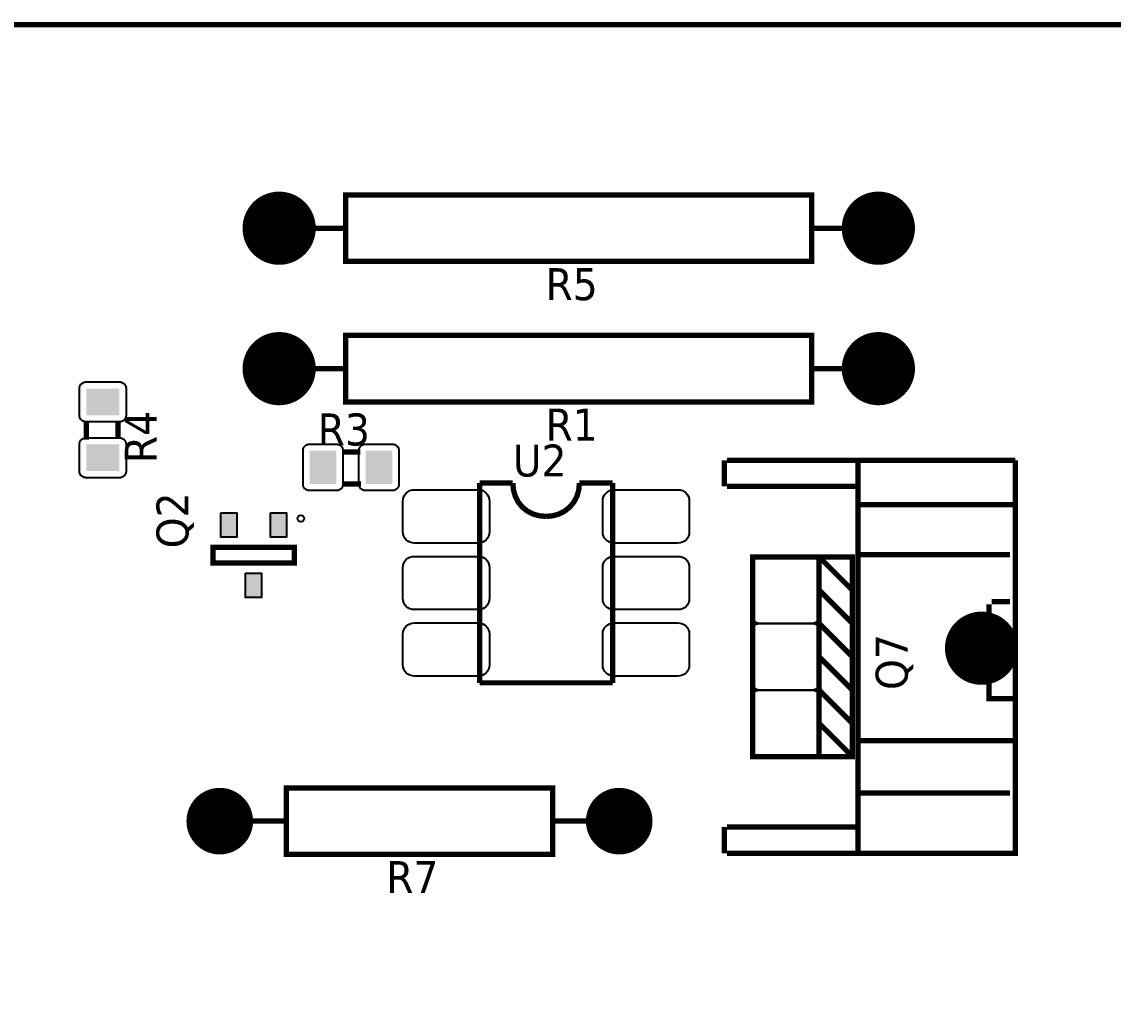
# Model space of a CAD drawing. Header units: millimetres. Extents: x 123.5 to 144.3, y 105.4 to 121.6.
# Drawn here: x 127.706 to 130.657, y 113.697 to 116.348 of the extents above; entities that cross this region are included whole.
import ezdxf

# ---------------------------------------------------------------- set-up
doc = ezdxf.new("R2010")
doc.units = ezdxf.units.MM
doc.layers.add('DESC', color=250, linetype='Continuous')
doc.styles.get("Standard").update_dxf_attribs({"font": 'tahoma.ttf'})

# ---------------------------------------------------------------- blocks, each defined once
blk = doc.blocks.new('RPAD')
blk.add_trace([(-0.5, -0.5), (-0.5, 0.5), (0.5, -0.5), (0.5, 0.5)])
blk = doc.blocks.new('EPAD')
at = {"const_width": 0.5}
blk.add_lwpolyline([(-0.25, 0, 1), (0.25, 0, 1)], format="xyb", close=True, dxfattribs=at)
blk = doc.blocks.new('PuenteH')
for points, const_width in [([(129.5616, 112.228), (137.6285, 112.228), (137.6285, 116.1374), (129.5616, 116.1374), (129.5616, 112.228)], 0.008), ([(129.5616, 112.228), (137.6285, 112.228), (137.6285, 116.1374), (129.5616, 116.1374), (129.5616, 112.228)], 0.008), ([(129.5616, 112.228), (137.6285, 112.228), (137.6285, 116.1374), (129.5616, 116.1374), (129.5616, 112.228)], 0.008), ([(131.9776, 115.7814), (132.6776, 115.7814), (132.6776, 115.8814), (131.9776, 115.8814), (131.9776, 115.7814)], 0.008), ([(131.9776, 115.7814), (132.6776, 115.7814), (132.6776, 115.8814), (131.9776, 115.8814), (131.9776, 115.7814)], 0.008), ([(131.9776, 115.7814), (132.6776, 115.7814), (132.6776, 115.8814), (131.9776, 115.8814), (131.9776, 115.7814)], 0.008), ([(131.9276, 115.8314), (131.9776, 115.8314)], 0.008), ([(131.9276, 115.8314), (131.9776, 115.8314)], 0.008), ([(131.9276, 115.8314), (131.9776, 115.8314)], 0.008), ([(132.7276, 115.8314), (132.6776, 115.8314)], 0.008), ([(132.7276, 115.8314), (132.6776, 115.8314)], 0.008), ([(132.7276, 115.8314), (132.6776, 115.8314)], 0.008), ([(131.9776, 115.5704), (132.6776, 115.5704), (132.6776, 115.6704), (131.9776, 115.6704), (131.9776, 115.5704)], 0.008), ([(131.9776, 115.5704), (132.6776, 115.5704), (132.6776, 115.6704), (131.9776, 115.6704), (131.9776, 115.5704)], 0.008), ([(131.9776, 115.5704), (132.6776, 115.5704), (132.6776, 115.6704), (131.9776, 115.6704), (131.9776, 115.5704)], 0.008), ([(131.9276, 115.6204), (131.9776, 115.6204)], 0.008), ([(131.9276, 115.6204), (131.9776, 115.6204)], 0.008), ([(131.9276, 115.6204), (131.9776, 115.6204)], 0.008), ([(132.7276, 115.6204), (132.6776, 115.6204)], 0.008), ([(132.7276, 115.6204), (132.6776, 115.6204)], 0.008), ([(132.7276, 115.6204), (132.6776, 115.6204)], 0.008), ([(131.5878, 115.5415), (131.5878, 115.5135)], 0.008), ([(131.5878, 115.5415), (131.5878, 115.5135)], 0.008), ([(131.5878, 115.5415), (131.5878, 115.5135)], 0.008), ([(131.6358, 115.5415), (131.6358, 115.5145)], 0.008), ([(131.6358, 115.5415), (131.6358, 115.5145)], 0.008), ([(131.6358, 115.5415), (131.6358, 115.5145)], 0.008), ([(131.9725, 115.4951), (131.9995, 115.4951)], 0.008), ([(131.9725, 115.4951), (131.9995, 115.4951)], 0.008), ([(131.9725, 115.4951), (131.9995, 115.4951)], 0.008), ([(132.5461, 115.4829), (132.5461, 115.4435)], 0.008), ([(132.5461, 115.4829), (132.5461, 115.4435)], 0.008), ([(132.5461, 115.4829), (132.5461, 115.4435)], 0.008), ([(132.9831, 115.4829), (132.5501, 115.4829)], 0.008), ([(132.9831, 115.4829), (132.9831, 114.8923), (132.5501, 114.8923)], 0.008), ([(132.9831, 115.4829), (132.5501, 115.4829)], 0.008), ([(132.9831, 115.4829), (132.9831, 114.8923), (132.5501, 114.8923)], 0.008), ([(132.9831, 115.4829), (132.5501, 115.4829)], 0.008), ([(132.9831, 115.4829), (132.9831, 114.8923), (132.5501, 114.8923)], 0.008), ([(132.7469, 115.4829), (132.7469, 114.8962)], 0.008), ([(132.7469, 115.4829), (132.7469, 114.8962)], 0.008), ([(132.7469, 115.4829), (132.7469, 114.8962)], 0.008), ([(131.9725, 115.4471), (132.0005, 115.4471)], 0.008), ([(131.9725, 115.4471), (132.0005, 115.4471)], 0.008), ([(131.9725, 115.4471), (132.0005, 115.4471)], 0.008), ([(132.1786, 115.4484), (132.2286, 115.4484)], 0.008), ([(132.1786, 115.4484), (132.1786, 115.1484)], 0.008), ([(132.1786, 115.4484), (132.2286, 115.4484)], 0.008), ([(132.1786, 115.4484), (132.1786, 115.1484)], 0.008), ([(132.1786, 115.4484), (132.2286, 115.4484)], 0.008), ([(132.1786, 115.4484), (132.1786, 115.1484)], 0.008), ([(132.2786, 115.3984), (132.2682, 115.3994), (132.2586, 115.4021), (132.2501, 115.4066), (132.2428, 115.4125), (132.2368, 115.4198), (132.2324, 115.4284), (132.2296, 115.4379), (132.2286, 115.4484)], 0.008), ([(132.2786, 115.3984), (132.2682, 115.3994), (132.2586, 115.4021), (132.2501, 115.4066), (132.2428, 115.4125), (132.2368, 115.4198), (132.2324, 115.4284), (132.2296, 115.4379), (132.2286, 115.4484)], 0.008), ([(132.2786, 115.3984), (132.2682, 115.3994), (132.2586, 115.4021), (132.2501, 115.4066), (132.2428, 115.4125), (132.2368, 115.4198), (132.2324, 115.4284), (132.2296, 115.4379), (132.2286, 115.4484)], 0.008), ([(132.2786, 115.3984), (132.2888, 115.3994), (132.2983, 115.4021), (132.3068, 115.4066), (132.3141, 115.4125), (132.3202, 115.4198), (132.3248, 115.4284), (132.3276, 115.4379), (132.3286, 115.4484)], 0.008), ([(132.2786, 115.3984), (132.2888, 115.3994), (132.2983, 115.4021), (132.3068, 115.4066), (132.3141, 115.4125), (132.3202, 115.4198), (132.3248, 115.4284), (132.3276, 115.4379), (132.3286, 115.4484)], 0.008), ([(132.2786, 115.3984), (132.2888, 115.3994), (132.2983, 115.4021), (132.3068, 115.4066), (132.3141, 115.4125), (132.3202, 115.4198), (132.3248, 115.4284), (132.3276, 115.4379), (132.3286, 115.4484)], 0.008), ([(132.3286, 115.4484), (132.3786, 115.4484)], 0.008), ([(132.3286, 115.4484), (132.3786, 115.4484)], 0.008), ([(132.3286, 115.4484), (132.3786, 115.4484)], 0.008), ([(132.3786, 115.4484), (132.3786, 115.1484)], 0.008), ([(132.3786, 115.4484), (132.3786, 115.1484)], 0.008), ([(132.3786, 115.4484), (132.3786, 115.1484)], 0.008), ([(132.5501, 115.4435), (132.7469, 115.4435)], 0.008), ([(132.5501, 115.4435), (132.7469, 115.4435)], 0.008), ([(132.5501, 115.4435), (132.7469, 115.4435)], 0.008), ([(132.9792, 115.4159), (132.7509, 115.4159)], 0.008), ([(132.9792, 115.4159), (132.7509, 115.4159)], 0.008), ([(132.9792, 115.4159), (132.7509, 115.4159)], 0.008), ([(131.7782, 115.352), (131.7782, 115.3284), (131.9003, 115.3284), (131.9003, 115.352), (131.7782, 115.352)], 0.00787), ([(131.7782, 115.352), (131.7782, 115.3284), (131.9003, 115.3284), (131.9003, 115.352), (131.7782, 115.352)], 0.00787), ([(131.7782, 115.352), (131.7782, 115.3284), (131.9003, 115.3284), (131.9003, 115.352), (131.7782, 115.352)], 0.00787), ([(132.5886, 115.0376), (132.6886, 115.0376), (132.6886, 115.3376), (132.5886, 115.3376), (132.5886, 115.0376)], 0.008), ([(132.5886, 115.0376), (132.6886, 115.0376), (132.6886, 115.3376), (132.5886, 115.3376), (132.5886, 115.0376)], 0.008), ([(132.5886, 115.0376), (132.6886, 115.0376), (132.6886, 115.3376), (132.5886, 115.3376), (132.5886, 115.0376)], 0.008), ([(132.6886, 115.3376), (132.7386, 115.3376), (132.7386, 115.0376), (132.6886, 115.0376)], 0.008), ([(132.6886, 115.3376), (132.7386, 115.2876)], 0.008), ([(132.6886, 115.3376), (132.7386, 115.3376), (132.7386, 115.0376), (132.6886, 115.0376)], 0.008), ([(132.6886, 115.3376), (132.7386, 115.2876)], 0.008), ([(132.6886, 115.3376), (132.7386, 115.3376), (132.7386, 115.0376), (132.6886, 115.0376)], 0.008), ([(132.6886, 115.3376), (132.7386, 115.2876)], 0.008), ([(132.9753, 115.3411), (132.7469, 115.3411)], 0.008), ([(132.9753, 115.3411), (132.7469, 115.3411)], 0.008), ([(132.9753, 115.3411), (132.7469, 115.3411)], 0.008), ([(132.6886, 115.2876), (132.7386, 115.2376)], 0.008), ([(132.6886, 115.2876), (132.7386, 115.2376)], 0.008), ([(132.6886, 115.2876), (132.7386, 115.2376)], 0.008), ([(132.9438, 115.2663), (132.9438, 115.2309), (132.9005, 115.2309), (132.9005, 115.1679), (132.9398, 115.1679), (132.9438, 115.1679), (132.9438, 115.1246)], 0.008), ([(132.9438, 115.2663), (132.9438, 115.2309), (132.9005, 115.2309), (132.9005, 115.1679), (132.9398, 115.1679), (132.9438, 115.1679), (132.9438, 115.1246)], 0.008), ([(132.9438, 115.2663), (132.9438, 115.2309), (132.9005, 115.2309), (132.9005, 115.1679), (132.9398, 115.1679), (132.9438, 115.1679), (132.9438, 115.1246)], 0.008), ([(132.9753, 115.2703), (132.9477, 115.2703)], 0.008), ([(132.9753, 115.2703), (132.9477, 115.2703)], 0.008), ([(132.9753, 115.2703), (132.9477, 115.2703)], 0.008), ([(132.6886, 115.2376), (132.7386, 115.1876)], 0.008), ([(132.6886, 115.2376), (132.7386, 115.1876)], 0.008), ([(132.6886, 115.2376), (132.7386, 115.1876)], 0.008), ([(132.6886, 115.1876), (132.7386, 115.1376)], 0.008), ([(132.6886, 115.1876), (132.7386, 115.1376)], 0.008), ([(132.6886, 115.1876), (132.7386, 115.1376)], 0.008), ([(132.1786, 115.1484), (132.3786, 115.1484)], 0.008), ([(132.1786, 115.1484), (132.3786, 115.1484)], 0.008), ([(132.1786, 115.1484), (132.3786, 115.1484)], 0.008), ([(132.6886, 115.1376), (132.7386, 115.0876)], 0.008), ([(132.6886, 115.1376), (132.7386, 115.0876)], 0.008), ([(132.6886, 115.1376), (132.7386, 115.0876)], 0.008), ([(132.9398, 115.1246), (132.9792, 115.1246)], 0.008), ([(132.9398, 115.1246), (132.9792, 115.1246)], 0.008), ([(132.9398, 115.1246), (132.9792, 115.1246)], 0.008), ([(132.6886, 115.0876), (132.7386, 115.0376)], 0.008), ([(132.6886, 115.0876), (132.7386, 115.0376)], 0.008), ([(132.6886, 115.0876), (132.7386, 115.0376)], 0.008), ([(132.9792, 115.0616), (132.7469, 115.0616)], 0.008), ([(132.9792, 115.0616), (132.7469, 115.0616)], 0.008), ([(132.9792, 115.0616), (132.7469, 115.0616)], 0.008), ([(131.8884, 114.8906), (132.2884, 114.8906), (132.2884, 114.9906), (131.8884, 114.9906), (131.8884, 114.8906)], 0.008), ([(131.8884, 114.8906), (132.2884, 114.8906), (132.2884, 114.9906), (131.8884, 114.9906), (131.8884, 114.8906)], 0.008), ([(131.8884, 114.8906), (132.2884, 114.8906), (132.2884, 114.9906), (131.8884, 114.9906), (131.8884, 114.8906)], 0.008), ([(132.9753, 114.9829), (132.7469, 114.9829)], 0.008), ([(132.9753, 114.9829), (132.7469, 114.9829)], 0.008), ([(132.9753, 114.9829), (132.7469, 114.9829)], 0.008), ([(131.8884, 114.9406), (131.8384, 114.9406)], 0.008), ([(131.8884, 114.9406), (131.8384, 114.9406)], 0.008), ([(131.8884, 114.9406), (131.8384, 114.9406)], 0.008), ([(132.3384, 114.9406), (132.2884, 114.9406)], 0.008), ([(132.3384, 114.9406), (132.2884, 114.9406)], 0.008), ([(132.3384, 114.9406), (132.2884, 114.9406)], 0.008), ([(132.5461, 114.9317), (132.5461, 114.8923)], 0.008), ([(132.5461, 114.9317), (132.5461, 114.8923)], 0.008), ([(132.5461, 114.9317), (132.5461, 114.8923)], 0.008), ([(132.5501, 114.9317), (132.7469, 114.9317)], 0.008), ([(132.5501, 114.9317), (132.7469, 114.9317)], 0.008), ([(132.5501, 114.9317), (132.7469, 114.9317)], 0.008)]:
    blk.add_lwpolyline(points, dxfattribs=dict(const_width=const_width))
for points in [[(131.6478, 115.5905), (131.6478, 115.5505), (131.6477, 115.5495), (131.6476, 115.5485), (131.6473, 115.5475), (131.647, 115.5466), (131.6466, 115.5457), (131.6461, 115.5449), (131.6455, 115.5441), (131.6449, 115.5434), (131.6442, 115.5428), (131.6434, 115.5422), (131.6426, 115.5417), (131.6417, 115.5413), (131.6408, 115.541), (131.6398, 115.5407), (131.6388, 115.5406), (131.6378, 115.5405), (131.5878, 115.5405), (131.5867, 115.5406), (131.5857, 115.5407), (131.5848, 115.541), (131.5838, 115.5413), (131.583, 115.5417), (131.5821, 115.5422), (131.5814, 115.5428), (131.5807, 115.5434), (131.58, 115.5441), (131.5795, 115.5449), (131.579, 115.5457), (131.5785, 115.5466), (131.5782, 115.5475), (131.578, 115.5485), (131.5778, 115.5495), (131.5778, 115.5505), (131.5778, 115.5905), (131.5778, 115.5916), (131.578, 115.5926), (131.5782, 115.5935), (131.5785, 115.5945), (131.579, 115.5953), (131.5795, 115.5962), (131.58, 115.5969), (131.5807, 115.5976), (131.5814, 115.5983), (131.5821, 115.5988), (131.583, 115.5993), (131.5838, 115.5997), (131.5848, 115.6001), (131.5857, 115.6003), (131.5867, 115.6005), (131.5878, 115.6005), (131.6378, 115.6005), (131.6388, 115.6005), (131.6398, 115.6003), (131.6408, 115.6001), (131.6417, 115.5997), (131.6426, 115.5993), (131.6434, 115.5988), (131.6442, 115.5983), (131.6449, 115.5976), (131.6455, 115.5969), (131.6461, 115.5962), (131.6466, 115.5953), (131.647, 115.5945), (131.6473, 115.5935), (131.6476, 115.5926), (131.6477, 115.5916), (131.6478, 115.5905)], [(131.6478, 115.5065), (131.6478, 115.4665), (131.6477, 115.4655), (131.6476, 115.4645), (131.6473, 115.4635), (131.647, 115.4626), (131.6466, 115.4617), (131.6461, 115.4609), (131.6455, 115.4601), (131.6449, 115.4594), (131.6442, 115.4588), (131.6434, 115.4582), (131.6426, 115.4577), (131.6417, 115.4573), (131.6408, 115.457), (131.6398, 115.4567), (131.6388, 115.4566), (131.6378, 115.4565), (131.5878, 115.4565), (131.5867, 115.4566), (131.5857, 115.4567), (131.5848, 115.457), (131.5838, 115.4573), (131.583, 115.4577), (131.5821, 115.4582), (131.5814, 115.4588), (131.5807, 115.4594), (131.58, 115.4601), (131.5795, 115.4609), (131.579, 115.4617), (131.5785, 115.4626), (131.5782, 115.4635), (131.578, 115.4645), (131.5778, 115.4655), (131.5778, 115.4665), (131.5778, 115.5065), (131.5778, 115.5076), (131.578, 115.5086), (131.5782, 115.5095), (131.5785, 115.5105), (131.579, 115.5113), (131.5795, 115.5122), (131.58, 115.5129), (131.5807, 115.5136), (131.5814, 115.5143), (131.5821, 115.5148), (131.583, 115.5153), (131.5838, 115.5157), (131.5848, 115.5161), (131.5857, 115.5163), (131.5867, 115.5165), (131.5878, 115.5165), (131.6378, 115.5165), (131.6388, 115.5165), (131.6398, 115.5163), (131.6408, 115.5161), (131.6417, 115.5157), (131.6426, 115.5153), (131.6434, 115.5148), (131.6442, 115.5143), (131.6449, 115.5136), (131.6455, 115.5129), (131.6461, 115.5122), (131.6466, 115.5113), (131.647, 115.5105), (131.6473, 115.5095), (131.6476, 115.5086), (131.6477, 115.5076), (131.6478, 115.5065)], [(131.9235, 115.5071), (131.9635, 115.5071), (131.9645, 115.507), (131.9655, 115.5069), (131.9665, 115.5066), (131.9674, 115.5063), (131.9683, 115.5059), (131.9691, 115.5054), (131.9699, 115.5048), (131.9706, 115.5042), (131.9712, 115.5035), (131.9718, 115.5027), (131.9723, 115.5019), (131.9727, 115.501), (131.973, 115.5001), (131.9733, 115.4991), (131.9734, 115.4981), (131.9735, 115.4971), (131.9735, 115.4471), (131.9734, 115.4461), (131.9733, 115.445), (131.973, 115.4441), (131.9727, 115.4432), (131.9723, 115.4423), (131.9718, 115.4415), (131.9712, 115.4407), (131.9706, 115.44), (131.9699, 115.4393), (131.9691, 115.4388), (131.9683, 115.4383), (131.9674, 115.4379), (131.9665, 115.4375), (131.9655, 115.4373), (131.9645, 115.4371), (131.9635, 115.4371), (131.9235, 115.4371), (131.9224, 115.4371), (131.9214, 115.4373), (131.9205, 115.4375), (131.9196, 115.4379), (131.9187, 115.4383), (131.9178, 115.4388), (131.9171, 115.4393), (131.9164, 115.44), (131.9157, 115.4407), (131.9152, 115.4415), (131.9147, 115.4423), (131.9143, 115.4432), (131.9139, 115.4441), (131.9137, 115.445), (131.9135, 115.4461), (131.9135, 115.4471), (131.9135, 115.4971), (131.9135, 115.4981), (131.9137, 115.4991), (131.9139, 115.5001), (131.9143, 115.501), (131.9147, 115.5019), (131.9152, 115.5027), (131.9157, 115.5035), (131.9164, 115.5042), (131.9171, 115.5048), (131.9178, 115.5054), (131.9187, 115.5059), (131.9196, 115.5063), (131.9205, 115.5066), (131.9214, 115.5069), (131.9224, 115.507), (131.9235, 115.5071)], [(132.0075, 115.5071), (132.0475, 115.5071), (132.0485, 115.507), (132.0495, 115.5069), (132.0505, 115.5066), (132.0514, 115.5063), (132.0523, 115.5059), (132.0531, 115.5054), (132.0539, 115.5048), (132.0546, 115.5042), (132.0552, 115.5035), (132.0558, 115.5027), (132.0563, 115.5019), (132.0567, 115.501), (132.057, 115.5001), (132.0573, 115.4991), (132.0574, 115.4981), (132.0575, 115.4971), (132.0575, 115.4471), (132.0574, 115.4461), (132.0573, 115.445), (132.057, 115.4441), (132.0567, 115.4432), (132.0563, 115.4423), (132.0558, 115.4415), (132.0552, 115.4407), (132.0546, 115.44), (132.0539, 115.4393), (132.0531, 115.4388), (132.0523, 115.4383), (132.0514, 115.4379), (132.0505, 115.4375), (132.0495, 115.4373), (132.0485, 115.4371), (132.0475, 115.4371), (132.0075, 115.4371), (132.0064, 115.4371), (132.0054, 115.4373), (132.0045, 115.4375), (132.0036, 115.4379), (132.0027, 115.4383), (132.0018, 115.4388), (132.0011, 115.4393), (132.0004, 115.44), (131.9997, 115.4407), (131.9992, 115.4415), (131.9987, 115.4423), (131.9983, 115.4432), (131.9979, 115.4441), (131.9977, 115.445), (131.9975, 115.4461), (131.9975, 115.4471), (131.9975, 115.4971), (131.9975, 115.4981), (131.9977, 115.4991), (131.9979, 115.5001), (131.9983, 115.501), (131.9987, 115.5019), (131.9992, 115.5027), (131.9997, 115.5035), (132.0004, 115.5042), (132.0011, 115.5048), (132.0018, 115.5054), (132.0027, 115.5059), (132.0036, 115.5063), (132.0045, 115.5066), (132.0054, 115.5069), (132.0064, 115.507), (132.0075, 115.5071)], [(132.1936, 115.4214), (132.1936, 115.3754), (132.1933, 115.3719), (132.1923, 115.3687), (132.1908, 115.3658), (132.1887, 115.3633), (132.1862, 115.3613), (132.1833, 115.3597), (132.1801, 115.3587), (132.1766, 115.3584), (132.0806, 115.3584), (132.0772, 115.3587), (132.074, 115.3597), (132.0711, 115.3613), (132.0686, 115.3633), (132.0665, 115.3658), (132.065, 115.3687), (132.064, 115.3719), (132.0636, 115.3754), (132.0636, 115.4214), (132.064, 115.4249), (132.065, 115.4281), (132.0665, 115.431), (132.0686, 115.4335), (132.0711, 115.4355), (132.074, 115.4371), (132.0772, 115.4381), (132.0806, 115.4384), (132.1766, 115.4384), (132.1801, 115.4381), (132.1833, 115.4371), (132.1862, 115.4355), (132.1887, 115.4335), (132.1908, 115.431), (132.1923, 115.4281), (132.1933, 115.4249), (132.1936, 115.4214)], [(132.4936, 115.4214), (132.4936, 115.3754), (132.4933, 115.3719), (132.4923, 115.3687), (132.4908, 115.3658), (132.4887, 115.3633), (132.4862, 115.3613), (132.4833, 115.3597), (132.4801, 115.3587), (132.4766, 115.3584), (132.3806, 115.3584), (132.3772, 115.3587), (132.374, 115.3597), (132.3711, 115.3613), (132.3686, 115.3633), (132.3665, 115.3658), (132.365, 115.3687), (132.364, 115.3719), (132.3636, 115.3754), (132.3636, 115.4214), (132.364, 115.4249), (132.365, 115.4281), (132.3665, 115.431), (132.3686, 115.4335), (132.3711, 115.4355), (132.374, 115.4371), (132.3772, 115.4381), (132.3806, 115.4384), (132.4766, 115.4384), (132.4801, 115.4381), (132.4833, 115.4371), (132.4862, 115.4355), (132.4887, 115.4335), (132.4908, 115.431), (132.4923, 115.4281), (132.4933, 115.4249), (132.4936, 115.4214)], [(131.7899, 115.404), (131.8139, 115.404), (131.8139, 115.367), (131.7899, 115.367), (131.7899, 115.404)], [(131.8647, 115.404), (131.8887, 115.404), (131.8887, 115.367), (131.8647, 115.367), (131.8647, 115.404)], [(132.1936, 115.3214), (132.1936, 115.2754), (132.1933, 115.2719), (132.1923, 115.2687), (132.1908, 115.2658), (132.1887, 115.2633), (132.1862, 115.2613), (132.1833, 115.2597), (132.1801, 115.2587), (132.1766, 115.2584), (132.0806, 115.2584), (132.0772, 115.2587), (132.074, 115.2597), (132.0711, 115.2613), (132.0686, 115.2633), (132.0665, 115.2658), (132.065, 115.2687), (132.064, 115.2719), (132.0636, 115.2754), (132.0636, 115.3214), (132.064, 115.3249), (132.065, 115.3281), (132.0665, 115.331), (132.0686, 115.3335), (132.0711, 115.3355), (132.074, 115.3371), (132.0772, 115.3381), (132.0806, 115.3384), (132.1766, 115.3384), (132.1801, 115.3381), (132.1833, 115.3371), (132.1862, 115.3355), (132.1887, 115.3335), (132.1908, 115.331), (132.1923, 115.3281), (132.1933, 115.3249), (132.1936, 115.3214)], [(132.4936, 115.3214), (132.4936, 115.2754), (132.4933, 115.2719), (132.4923, 115.2687), (132.4908, 115.2658), (132.4887, 115.2633), (132.4862, 115.2613), (132.4833, 115.2597), (132.4801, 115.2587), (132.4766, 115.2584), (132.3806, 115.2584), (132.3772, 115.2587), (132.374, 115.2597), (132.3711, 115.2613), (132.3686, 115.2633), (132.3665, 115.2658), (132.365, 115.2687), (132.364, 115.2719), (132.3636, 115.2754), (132.3636, 115.3214), (132.364, 115.3249), (132.365, 115.3281), (132.3665, 115.331), (132.3686, 115.3335), (132.3711, 115.3355), (132.374, 115.3371), (132.3772, 115.3381), (132.3806, 115.3384), (132.4766, 115.3384), (132.4801, 115.3381), (132.4833, 115.3371), (132.4862, 115.3355), (132.4887, 115.3335), (132.4908, 115.331), (132.4923, 115.3281), (132.4933, 115.3249), (132.4936, 115.3214)], [(132.6886, 115.3276), (132.6886, 115.2476), (132.6886, 115.2465), (132.6884, 115.2455), (132.6882, 115.2446), (132.6879, 115.2437), (132.6875, 115.2428), (132.687, 115.242), (132.6864, 115.2412), (132.6858, 115.2405), (132.685, 115.2398), (132.6843, 115.2393), (132.6835, 115.2388), (132.6826, 115.2384), (132.6817, 115.238), (132.6807, 115.2378), (132.6797, 115.2376), (132.6786, 115.2376), (132.5986, 115.2376), (132.5976, 115.2376), (132.5966, 115.2378), (132.5956, 115.238), (132.5947, 115.2384), (132.5938, 115.2388), (132.593, 115.2393), (132.5922, 115.2398), (132.5915, 115.2405), (132.5909, 115.2412), (132.5903, 115.242), (132.5898, 115.2428), (132.5894, 115.2437), (132.5891, 115.2446), (132.5888, 115.2455), (132.5887, 115.2465), (132.5886, 115.2476), (132.5886, 115.3276), (132.5887, 115.3286), (132.5888, 115.3296), (132.5891, 115.3306), (132.5894, 115.3315), (132.5898, 115.3324), (132.5903, 115.3332), (132.5909, 115.334), (132.5915, 115.3347), (132.5922, 115.3353), (132.593, 115.3359), (132.5938, 115.3364), (132.5947, 115.3368), (132.5956, 115.3371), (132.5966, 115.3374), (132.5976, 115.3375), (132.5986, 115.3376), (132.6786, 115.3376), (132.6797, 115.3375), (132.6807, 115.3374), (132.6817, 115.3371), (132.6826, 115.3368), (132.6835, 115.3364), (132.6843, 115.3359), (132.685, 115.3353), (132.6858, 115.3347), (132.6864, 115.334), (132.687, 115.3332), (132.6875, 115.3324), (132.6879, 115.3315), (132.6882, 115.3306), (132.6884, 115.3296), (132.6886, 115.3286), (132.6886, 115.3276)], [(131.8273, 115.3134), (131.8513, 115.3134), (131.8513, 115.2764), (131.8273, 115.2764), (131.8273, 115.3134)], [(132.1936, 115.2214), (132.1936, 115.1754), (132.1933, 115.1719), (132.1923, 115.1687), (132.1908, 115.1658), (132.1887, 115.1633), (132.1862, 115.1613), (132.1833, 115.1597), (132.1801, 115.1587), (132.1766, 115.1584), (132.0806, 115.1584), (132.0772, 115.1587), (132.074, 115.1597), (132.0711, 115.1613), (132.0686, 115.1633), (132.0665, 115.1658), (132.065, 115.1687), (132.064, 115.1719), (132.0636, 115.1754), (132.0636, 115.2214), (132.064, 115.2249), (132.065, 115.2281), (132.0665, 115.231), (132.0686, 115.2335), (132.0711, 115.2355), (132.074, 115.2371), (132.0772, 115.2381), (132.0806, 115.2384), (132.1766, 115.2384), (132.1801, 115.2381), (132.1833, 115.2371), (132.1862, 115.2355), (132.1887, 115.2335), (132.1908, 115.231), (132.1923, 115.2281), (132.1933, 115.2249), (132.1936, 115.2214)], [(132.4936, 115.2214), (132.4936, 115.1754), (132.4933, 115.1719), (132.4923, 115.1687), (132.4908, 115.1658), (132.4887, 115.1633), (132.4862, 115.1613), (132.4833, 115.1597), (132.4801, 115.1587), (132.4766, 115.1584), (132.3806, 115.1584), (132.3772, 115.1587), (132.374, 115.1597), (132.3711, 115.1613), (132.3686, 115.1633), (132.3665, 115.1658), (132.365, 115.1687), (132.364, 115.1719), (132.3636, 115.1754), (132.3636, 115.2214), (132.364, 115.2249), (132.365, 115.2281), (132.3665, 115.231), (132.3686, 115.2335), (132.3711, 115.2355), (132.374, 115.2371), (132.3772, 115.2381), (132.3806, 115.2384), (132.4766, 115.2384), (132.4801, 115.2381), (132.4833, 115.2371), (132.4862, 115.2355), (132.4887, 115.2335), (132.4908, 115.231), (132.4923, 115.2281), (132.4933, 115.2249), (132.4936, 115.2214)], [(132.6886, 115.2276), (132.6886, 115.1476), (132.6886, 115.1465), (132.6884, 115.1455), (132.6882, 115.1446), (132.6879, 115.1437), (132.6875, 115.1428), (132.687, 115.142), (132.6864, 115.1412), (132.6858, 115.1405), (132.685, 115.1398), (132.6843, 115.1393), (132.6835, 115.1388), (132.6826, 115.1384), (132.6817, 115.138), (132.6807, 115.1378), (132.6797, 115.1376), (132.6786, 115.1376), (132.5986, 115.1376), (132.5976, 115.1376), (132.5966, 115.1378), (132.5956, 115.138), (132.5947, 115.1384), (132.5938, 115.1388), (132.593, 115.1393), (132.5922, 115.1398), (132.5915, 115.1405), (132.5909, 115.1412), (132.5903, 115.142), (132.5898, 115.1428), (132.5894, 115.1437), (132.5891, 115.1446), (132.5888, 115.1455), (132.5887, 115.1465), (132.5886, 115.1476), (132.5886, 115.2276), (132.5887, 115.2286), (132.5888, 115.2296), (132.5891, 115.2306), (132.5894, 115.2315), (132.5898, 115.2324), (132.5903, 115.2332), (132.5909, 115.234), (132.5915, 115.2347), (132.5922, 115.2353), (132.593, 115.2359), (132.5938, 115.2364), (132.5947, 115.2368), (132.5956, 115.2371), (132.5966, 115.2374), (132.5976, 115.2375), (132.5986, 115.2376), (132.6786, 115.2376), (132.6797, 115.2375), (132.6807, 115.2374), (132.6817, 115.2371), (132.6826, 115.2368), (132.6835, 115.2364), (132.6843, 115.2359), (132.685, 115.2353), (132.6858, 115.2347), (132.6864, 115.234), (132.687, 115.2332), (132.6875, 115.2324), (132.6879, 115.2315), (132.6882, 115.2306), (132.6884, 115.2296), (132.6886, 115.2286), (132.6886, 115.2276)], [(132.6886, 115.1276), (132.6886, 115.0476), (132.6886, 115.0465), (132.6884, 115.0455), (132.6882, 115.0446), (132.6879, 115.0437), (132.6875, 115.0428), (132.687, 115.042), (132.6864, 115.0412), (132.6858, 115.0405), (132.685, 115.0398), (132.6843, 115.0393), (132.6835, 115.0388), (132.6826, 115.0384), (132.6817, 115.038), (132.6807, 115.0378), (132.6797, 115.0376), (132.6786, 115.0376), (132.5986, 115.0376), (132.5976, 115.0376), (132.5966, 115.0378), (132.5956, 115.038), (132.5947, 115.0384), (132.5938, 115.0388), (132.593, 115.0393), (132.5922, 115.0398), (132.5915, 115.0405), (132.5909, 115.0412), (132.5903, 115.042), (132.5898, 115.0428), (132.5894, 115.0437), (132.5891, 115.0446), (132.5888, 115.0455), (132.5887, 115.0465), (132.5886, 115.0476), (132.5886, 115.1276), (132.5887, 115.1286), (132.5888, 115.1296), (132.5891, 115.1306), (132.5894, 115.1315), (132.5898, 115.1324), (132.5903, 115.1332), (132.5909, 115.134), (132.5915, 115.1347), (132.5922, 115.1353), (132.593, 115.1359), (132.5938, 115.1364), (132.5947, 115.1368), (132.5956, 115.1371), (132.5966, 115.1374), (132.5976, 115.1375), (132.5986, 115.1376), (132.6786, 115.1376), (132.6797, 115.1375), (132.6807, 115.1374), (132.6817, 115.1371), (132.6826, 115.1368), (132.6835, 115.1364), (132.6843, 115.1359), (132.685, 115.1353), (132.6858, 115.1347), (132.6864, 115.134), (132.687, 115.1332), (132.6875, 115.1324), (132.6879, 115.1315), (132.6882, 115.1306), (132.6884, 115.1296), (132.6886, 115.1286), (132.6886, 115.1276)]]:
    blk.add_lwpolyline(points, close=True)
blk.add_circle((131.9101, 115.3953), 0.00492)
blk.add_circle((131.9101, 115.3953), 0.00492)
blk.add_circle((131.9101, 115.3953), 0.00492)
for name, p, xscale, yscale in [('EPAD', (131.8776, 115.8314), 0.11, 0.11), ('EPAD', (132.7776, 115.8314), 0.11, 0.11), ('EPAD', (131.8776, 115.6204), 0.11, 0.11), ('EPAD', (132.7776, 115.6204), 0.11, 0.11), ('RPAD', (131.9435, 115.4721), 0.04, 0.05), ('RPAD', (132.0275, 115.4721), 0.04, 0.05), ('RPAD', (131.8019, 115.3855), 0.024, 0.037), ('RPAD', (131.8767, 115.3855), 0.024, 0.037), ('RPAD', (131.8393, 115.2949), 0.024, 0.037), ('EPAD', (132.9326, 115.2004), 0.11, 0.11), ('EPAD', (131.7884, 114.9406), 0.1, 0.1), ('EPAD', (132.3884, 114.9406), 0.1, 0.1)]:
    blk.add_blockref(name, p, dxfattribs=dict(xscale=xscale, yscale=yscale))
at = {"xscale": 0.04, "yscale": 0.05, "rotation": 270}
for p in [(131.6128, 115.5705), (131.6128, 115.4865)]:
    blk.add_blockref('RPAD', p, dxfattribs=at)
at = {"width": 1.041667}
for s, p in [('R5', (132.2776, 115.7234)), ('R5', (132.2776, 115.7234)), ('R5', (132.2776, 115.7234)), ('R1', (132.2776, 115.5124)), ('R1', (132.2776, 115.5124)), ('R1', (132.2776, 115.5124)), ('R3', (131.9355, 115.5051)), ('R3', (131.9355, 115.5051)), ('R3', (131.9355, 115.5051)), ('U2', (132.2286, 115.4584)), ('U2', (132.2286, 115.4584)), ('U2', (132.2286, 115.4584)), ('R7', (132.0384, 114.8326)), ('R7', (132.0384, 114.8326)), ('R7', (132.0384, 114.8326))]:
    blk.add_text(s, height=0.048, dxfattribs=at).set_placement(p)
for s, p in [('R4', (131.6938, 115.4785)), ('R4', (131.6938, 115.4785)), ('R4', (131.6938, 115.4785)), ('Q2', (131.7413, 115.3505)), ('Q2', (131.7413, 115.3505)), ('Q2', (131.7413, 115.3505)), ('Q7', (132.8216, 115.1376)), ('Q7', (132.8216, 115.1376)), ('Q7', (132.8216, 115.1376))]:
    blk.add_text(s, height=0.048, rotation=90, dxfattribs=at).set_placement(p)

msp = doc.modelspace()

# ---------------------------------------------------------------- block references
at = {"layer": 'DESC', "xscale": 1.8, "yscale": 1.8, "zscale": 1.8}
msp.add_blockref('PuenteH', (-108.9777, -92.7063), dxfattribs=at)

doc.saveas('drawing.dxf')
